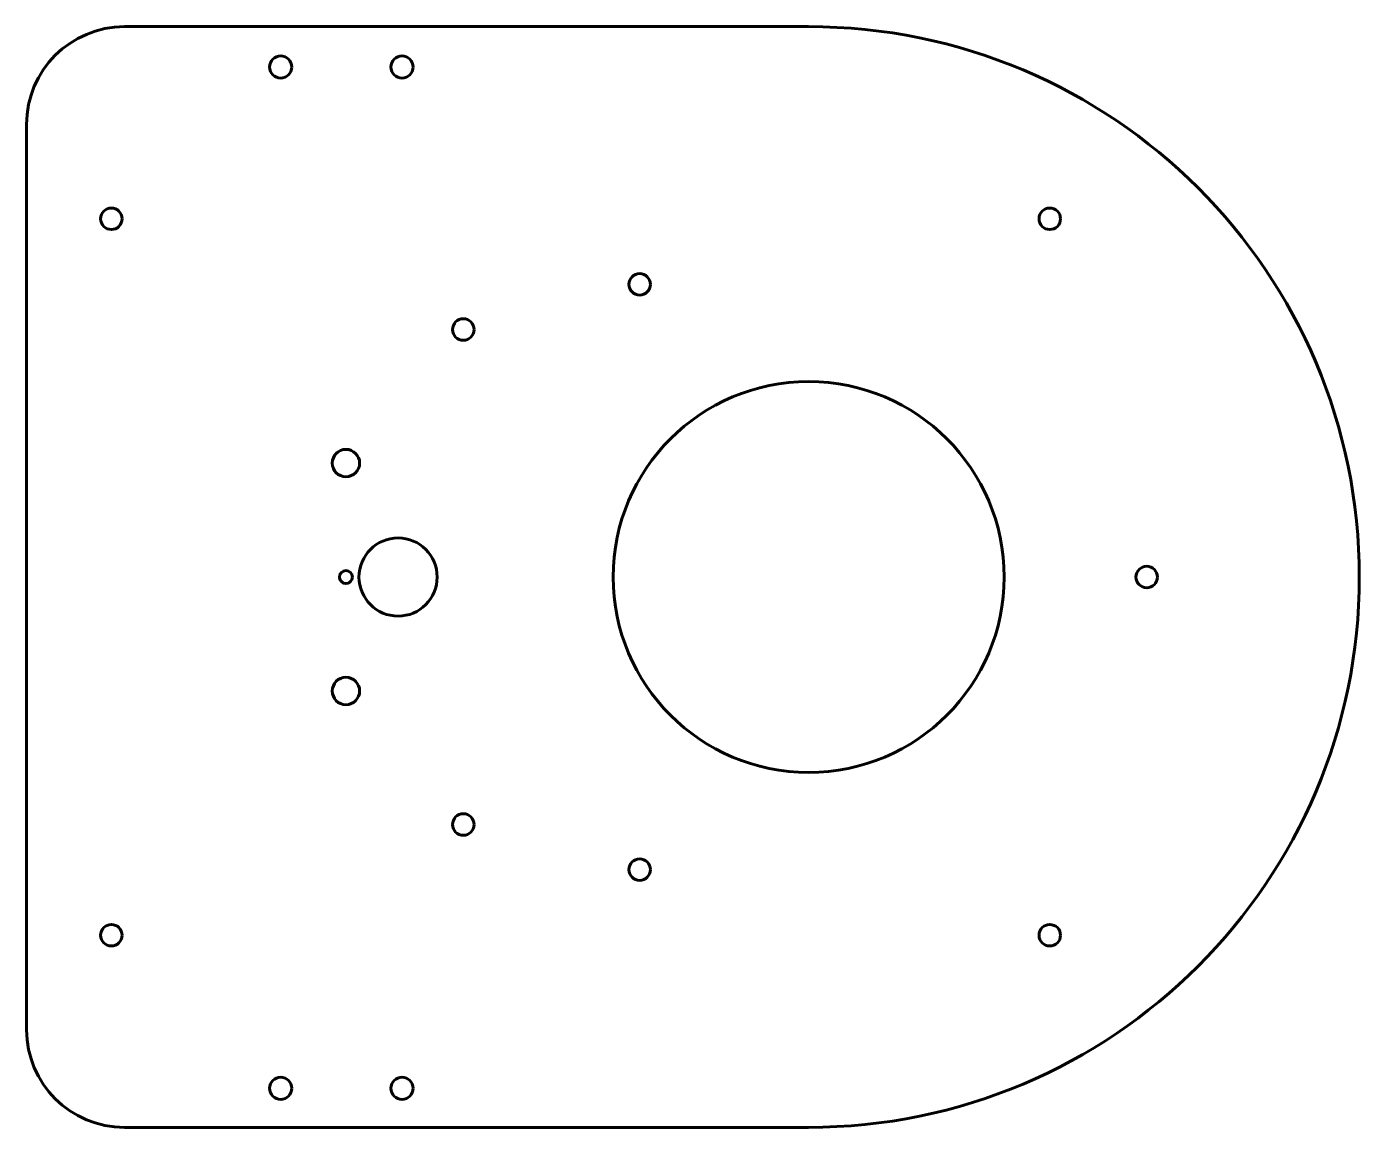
# Model space of a CAD drawing. Header units: millimetres. Extents: x 26 to 230, y 82 to 251.
import ezdxf

# ---------------------------------------------------------------- set-up
doc = ezdxf.new("R2010")
doc.units = ezdxf.units.MM
doc.linetypes.add('K5LT_BASIC', pattern=[0])
doc.layers.add('Системный слой (1)', color=251, linetype='Continuous')

msp = doc.modelspace()

# ---------------------------------------------------------------- linework, layer by layer
at = {"layer": 'Системный слой (1)', "color": 150, "linetype": 'K5LT_BASIC', "lineweight": 60}
for p, q in [((145.79, 250.74), (40.79, 250.74)), ((25.79, 235.74), (25.79, 96.74)), ((40.79, 81.74), (145.79, 81.74))]:
    msp.add_line(p, q, dxfattribs=at)
for centre, radius in [((64.78, 244.54), 1.7), ((83.4, 244.54), 1.7), ((38.79, 221.24), 1.65), ((182.79, 221.24), 1.65), ((119.86, 211.17), 1.65), ((92.79, 204.24), 1.65), ((145.79, 166.24), 30), ((74.79, 183.74), 2.1), ((82.79, 166.24), 6), ((197.67, 166.24), 1.65), ((74.79, 166.24), 1), ((74.79, 148.74), 2.1), ((92.79, 128.24), 1.65), ((119.86, 121.32), 1.65), ((38.79, 111.24), 1.65), ((182.79, 111.24), 1.65), ((64.78, 87.74), 1.7), ((83.4, 87.74), 1.7)]:
    msp.add_circle(centre, radius, dxfattribs=at)
for centre, radius, start, end in [((40.79, 235.74), 15, 90, 180), ((145.79, 166.24), 84.5, 270, 90), ((40.79, 96.74), 15, 180, 270)]:
    msp.add_arc(centre, radius, start, end, dxfattribs=at)

doc.saveas('drawing.dxf')
